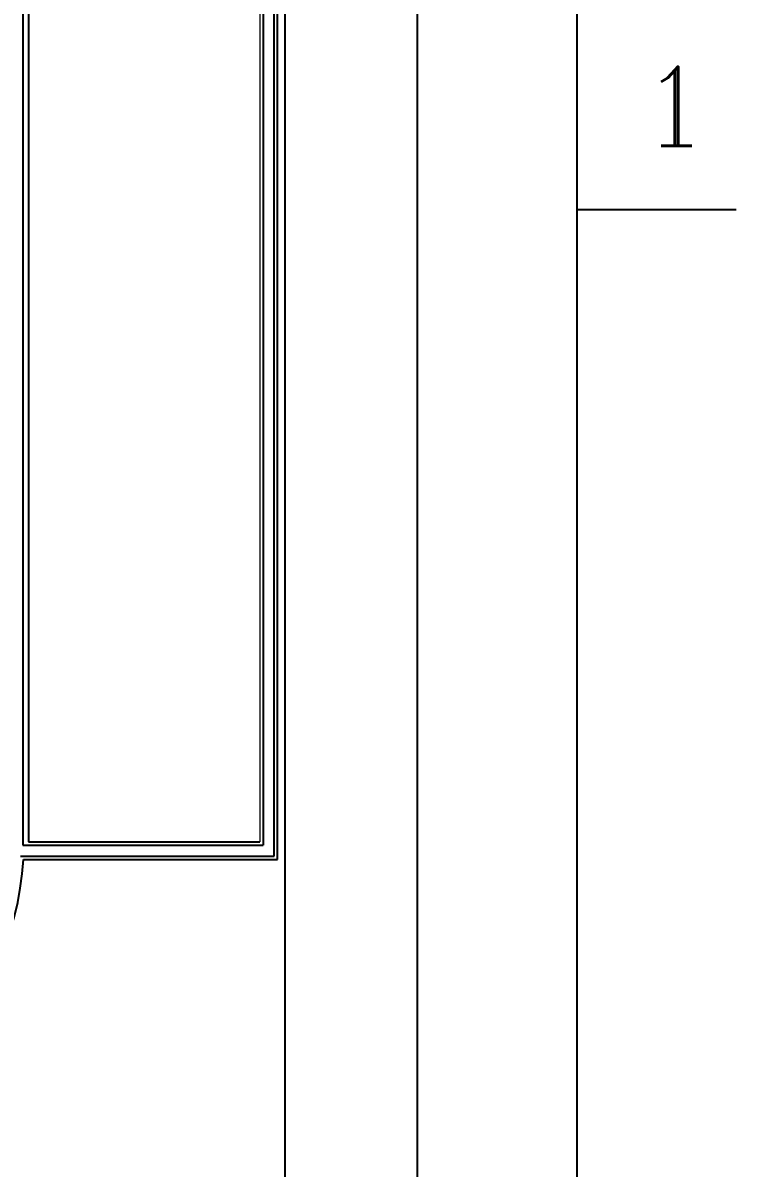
# Model space of a CAD drawing. Header units: millimetres. Extents: x 0 to 153097, y 17753 to 125268.
# Drawn here: x 68338 to 70280, y 60653 to 63772 of the extents above; entities that cross this region are included whole.
import ezdxf

# ---------------------------------------------------------------- set-up
doc = ezdxf.new("R2010")
doc.units = ezdxf.units.MM
doc.header["$LTSCALE"] = 50
for name, color, linetype in [('1', 7, 'Continuous'), ('SITE BOUNDARY-AP', 4, 'xxx'), ('TAN-TIT', 30, 'Continuous'), ('나중에 삭제', 7, 'Continuous')]:
    doc.layers.add(name, color=color, linetype=linetype)
doc.layers.add('DITCH', color=7, linetype='Continuous', lineweight=0)
doc.layers.add('ROAD', color=4, linetype='Continuous', lineweight=0)
doc.styles.add('COM', font='COMPLEX', dxfattribs={"height": 5})
doc.styles.get("Standard").update_dxf_attribs({"font": 'romans.shx', "width": 0.75, "bigfont": 'whgtxt.shx'})
doc.linetypes.add('xxx', pattern='A,0.25,-0.022286,["xxx",Standard,S=0.1,R=0,X=0,Y=-0.035957],-0.221744', length=0.49403)

# ---------------------------------------------------------------- blocks, each defined once
blk = doc.blocks.new('BORDER')
at = {"layer": 'TAN-TIT'}
for p, q in [((232823, 3520), (232823, 164680)), ((232823, 151701), (234266, 151701))]:
    blk.add_line(p, q, dxfattribs=at)
at = {"layer": '나중에 삭제', "color": 30, "lineweight": 0}
blk.add_line((232823, 133841), (232823, 164680), dxfattribs=at)
at = {"layer": 'TAN-TIT', "style": 'COM'}
blk.add_text('1', height=721, dxfattribs=at).set_placement((233400, 152278))
blk = doc.blocks.new('KEY PLAN_NEW')
at = {"layer": 'DITCH', "color": 253, "lineweight": -3}
for p, q in [((-274.9, -1884.9), (-274.9, -1004.9)), ((-271.9, -1887.9), (-271.9, -1001.9)), ((-502.9, -1014.9), (-502.9, -1874.9)), ((-284.9, -1014.9), (-284.9, -1874.9)), ((-502.9, -1874.9), (-284.9, -1874.9)), ((-505.2, -1884.9), (-274.9, -1884.9)), ((-502.3, -1887.9), (-271.9, -1887.9))]:
    blk.add_line(p, q, dxfattribs=at)
blk.add_arc((-769.9, -1871.9), 268, 270, 356.5773, dxfattribs=at)
at = {"layer": 'ROAD', "color": 253, "lineweight": -3}
for p, q in [((-497.9, -1017.9), (-497.9, -1871.9)), ((-497.9, -1871.9), (-287.9, -1871.9))]:
    blk.add_line(p, q, dxfattribs=at)
at = {"layer": 'ROAD', "color": 253}
blk.add_line((-287.9, -1017.9), (-287.9, -1871.9), dxfattribs=at)
at = {"layer": 'SITE BOUNDARY-AP', "color": 253, "linetype": 'Continuous', "ltscale": 10000, "flags": 128}
for points in [[(-1643.9, -2144.6), (-1643.9, -2344.4), (-145, -2344.4), (-145, -180.4), (-1644.1, -172.6), (-1643.9, -307.5)], [(-1523.2, -2224.4), (-265, -2224.4), (-265, -299.7), (-1523.9, -293.3), (-1523.8, -307.5)]]:
    blk.add_lwpolyline(points, dxfattribs=at)
at = {"layer": 'TAN-TIT'}
blk.add_lwpolyline([(-3958.6, -3083.9), (0, -3083.9), (0, 0), (-3958.6, 0)], close=True, dxfattribs=at)

msp = doc.modelspace()

# ---------------------------------------------------------------- block references
at = {"xscale": 3, "yscale": 3, "zscale": 3}
msp.add_blockref('KEY PLAN_NEW', (69847.03, 67157.06), dxfattribs=at)
at = {"layer": '1', "xscale": 0.3, "yscale": 0.3, "zscale": 0.3}
msp.add_blockref('BORDER', (0, 17753.06), dxfattribs=at)

doc.saveas('drawing.dxf')
